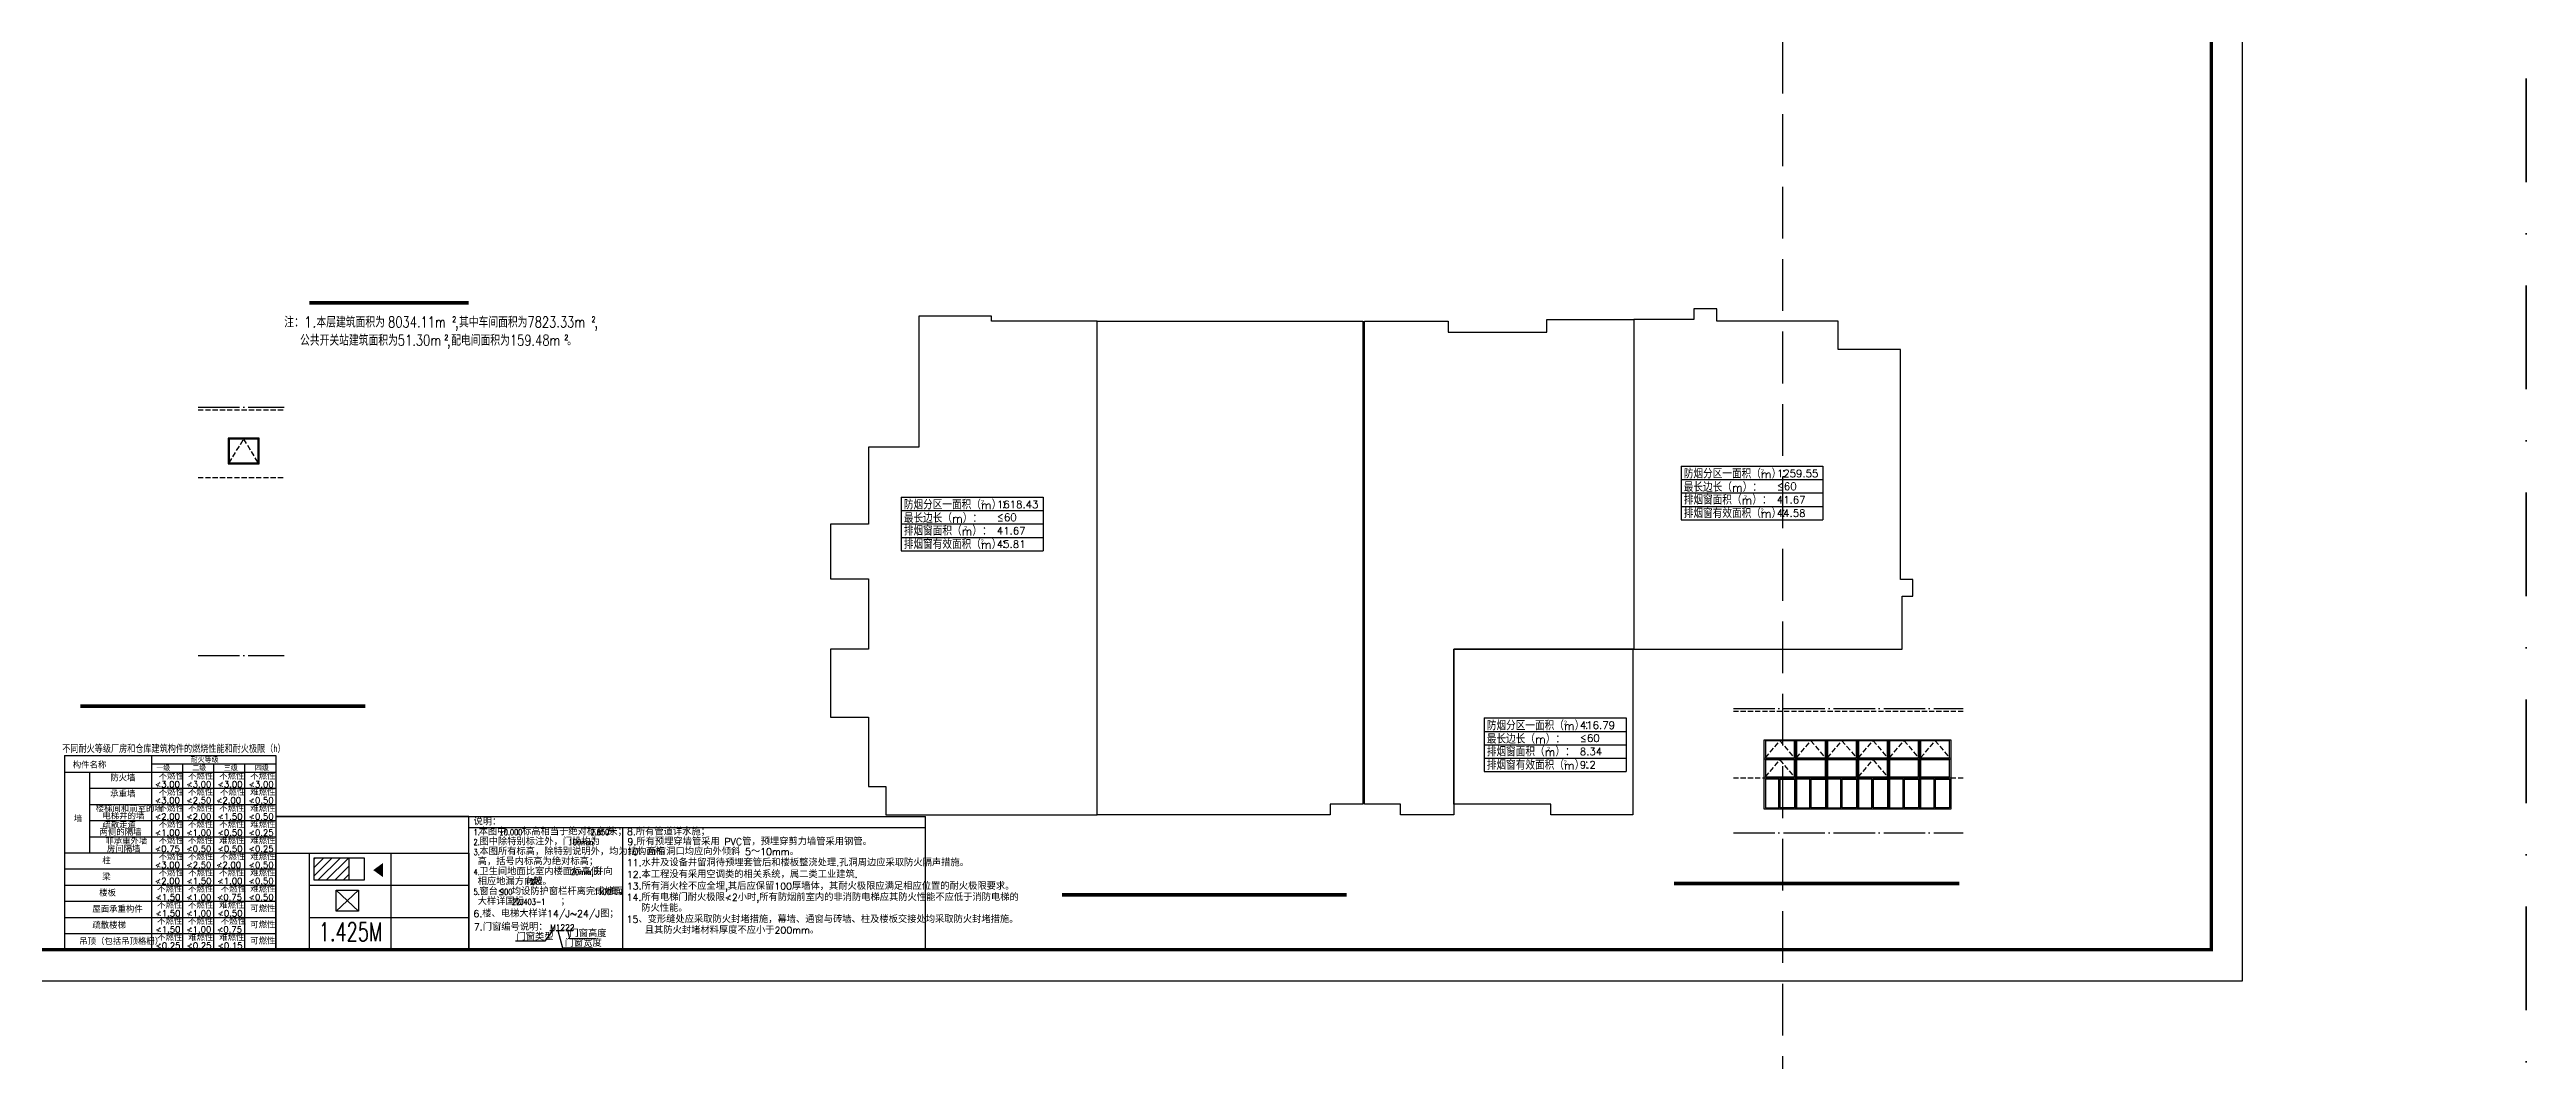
# Model space of a CAD drawing. Extents: x 6843040 to 15500510, y -6507076 to -4940511.
# Drawn here: x 7700081 to 7819709, y -5604905 to -5556019 of the extents above; entities that cross this region are included whole.
import ezdxf

# ---------------------------------------------------------------- set-up
doc = ezdxf.new("R2010")
doc.units = 0
doc.header["$LTSCALE"] = 1000
doc.header["$MEASUREMENT"] = 0
for name, pattern in [('DASH', [0.35, 0.25, -0.1]), ('DASHDOT', [1, 0.5, -0.25, 0, -0.25]), ('DOTE', [2.42, 2, -0.2, 0.02, -0.2])]:
    doc.linetypes.add(name, pattern=pattern)
doc.layers.add('-有效面积', color=6, linetype='Continuous', plot=False)
doc.layers.add('建筑红线', color=2, linetype='Continuous', plot=False)
for name, color, linetype in [('AC-文字', 3, 'Continuous'), ('DIM_SYMB', 3, 'Continuous'), ('DOTE', 8, 'DOTE'), ('GJ', 1, 'Continuous'), ('JZD', 1, 'Continuous'), ('PUB_TEXT', 7, 'Continuous'), ('PUB_TITLE', 4, 'Continuous'), ('TEXT', 7, 'Continuous'), ('WINDOW', 4, 'Continuous'), ('防火分区线', 2, 'Continuous')]:
    doc.layers.add(name, color=color, linetype=linetype)
doc.layers.add('公共层-表格', color=3, linetype='Continuous', lineweight=25)
doc.styles.add('_HZTXT', font='SIMPLEX', dxfattribs={"width": 0.9, "bigfont": 'HZTXT'})
doc.styles.add('_TCH_DIM', font='SIMPLEX', dxfattribs={"bigfont": 'GBCBIG'})
doc.styles.add('DIM_FONT', font='SIMPLEX', dxfattribs={"width": 0.7, "bigfont": 'GBCBIG'})
doc.styles.get("Standard").update_dxf_attribs({"font": 'gbenor.shx', "bigfont": 'gbcbig.shx'})
doc.styles.add('宋体', font='')
doc.styles.get('宋体').set_extended_font_data('SimSun')

# ---------------------------------------------------------------- blocks, each defined once
blk = doc.blocks.new('298889')
h = blk.add_hatch()
h.set_pattern_fill('ANSI31', color=8, scale=200, style=0)
h.set_pattern_definition([(45, (205213.04, 6224.37), (-224.5064, 224.5064), [])])
h.paths.add_polyline_path([(175842, 366488), (173981, 366488), (173981, 365276), (175842, 365276)])
for p, q in [((173706, 366739), (173706, 361544)), ((178111, 366739), (178111, 361544)), ((173706, 365008), (182306, 365008)), ((173706, 363276), (182306, 363276))]:
    blk.add_line(p, q)
at = {"color": 8}
blk.add_line((174452, 363276), (182306, 363276), dxfattribs=at)
blk.add_lwpolyline([(171915, 368702), (182306, 368702)])
for points in [[(171915, 366739), (182306, 366739), (182306, 368702), (171915, 368702)], [(171915, 366739), (182306, 366739), (182306, 361544), (171915, 361544)]]:
    blk.add_lwpolyline(points, close=True)
at = {"layer": '防火分区线'}
for p, q in [((175842, 366488), (175842, 365276)), ((176374, 364743), (175173, 363619)), ((175173, 364743), (176374, 363619))]:
    blk.add_line(p, q, dxfattribs=at)
for points in [[(173981, 366488), (176682, 366488), (176682, 365276), (173981, 365276)], [(175173, 364743), (176374, 364743), (176374, 363619), (175173, 363619)]]:
    blk.add_lwpolyline(points, close=True, dxfattribs=at)
blk.add_lwpolyline([(177161, 365823, 0, 768, 0), (177689, 365823, 768, 768, 0)], format="xyseb", dxfattribs=at)
at = {"layer": 'PUB_TEXT', "style": 'DIM_FONT', "width": 0.7}
blk.add_text('1.425M', height=1000, dxfattribs=at).set_placement((174230, 362003))
blk = doc.blocks.new('rerer')
at = {"layer": 'PUB_TEXT'}
for p, q in [((13575884, 1331048), (13574470, 1331048)), ((13576247, 1331561), (13575884, 1331048)), ((13576122, 1331561), (13576334, 1331561)), ((13576431, 1331561), (13576820, 1331561)), ((13576503, 1331561), (13576726, 1330721)), ((13576885, 1331561), (13577233, 1331561)), ((13576967, 1331561), (13577064, 1331179)), ((13577064, 1331179), (13578357, 1331179)), ((13576726, 1330721), (13578166, 1330721))]:
    blk.add_line(p, q, dxfattribs=at)
at = {"layer": 'WINDOW'}
for p, q in [((13572233, 1330640), (13572233, 1337035)), ((13572233, 1337035), (13594180, 1337035)), ((13594180, 1330640), (13594180, 1337035)), ((13572233, 1336507), (13594180, 1336507)), ((13579614, 1336507), (13579614, 1330640)), ((13594180, 1330640), (13572233, 1330640))]:
    blk.add_line(p, q, dxfattribs=at)
at = {"layer": 'PUB_TEXT', "style": '_HZTXT'}
for s, height, p in [('说明：', 330, (13572456, 1336622)), ('本图中', 330, (13572701, 1336143)), ('本图所有标高，除特别说明外，均为结构面标', 330, (13572739, 1335186)), ('图中除特别标注外，门垛均为', 330, (13572739, 1335665)), ('标高相当于绝对标高为', 330, (13574785, 1336143)), ('；', 330, (13578122, 1335665)), ('米；', 330, (13578933, 1336143)), ('8.所有管道详水施；', 330, (13579831, 1336143)), ('10、所有洞口均应向外倾斜 5～10mm。', 330, (13579813, 1335186)), ('9.所有预埋穿墙管采用 PVC管，预埋穿剪力墙管采用钢管。', 330, (13579855, 1335665)), ('高，括号内标高为绝对标高；', 330, (13572655, 1334708)), ('卫生间地面比室内楼面标高低', 330, (13572739, 1334229)), ('并向', 330, (13578256, 1334229)), ('11.水井及设备井留洞待预埋套管后和楼板整浇处理.孔洞周边应采取防火隔声措施。', 330, (13579824, 1334654)), ('12.本工程没有采用空调类的相关系统，属二类工业建筑.', 330, (13579824, 1334089)), ('相应地漏方向起', 330, (13572655, 1333751)), ('窗台≤', 330, (13572739, 1333272)), ('均设防护窗栏杆离完成地面', 330, (13574294, 1333272)), ('坡。', 330, (13575324, 1333751)), ('高，', 330, (13578971, 1333272)), ('14.所有电梯门耐火极限≮2小时,所有防烟前室内的非消防电梯应其防火性能不应低于消防电梯的', 330, (13579813, 1332987)), ('13.所有消火栓不应全埋,其后应保留100厚墙体，其耐火极限应满足相应位置的耐火极限要求。', 330, (13579824, 1333524)), ('6.楼、电梯大样详14/J~24/J图； ', 330, (13572449, 1332204)), ('大样详国标', 330, (13572655, 1332794)), ('；', 330, (13576638, 1332794)), ('15、变形缝处应采取防火封堵措施，幕墙、通窗与砖墙、柱及楼板交接处均采取防火封堵措施。', 330, (13579813, 1331931)), ('防火性能。', 330, (13580517, 1332471)), ('7.门窗编号说明：', 330, (13572474, 1331561)), ('门窗类型', 330, (13574521, 1331087)), ('M1222', 264, (13576135, 1331580)), ('门窗宽度', 330, (13576837, 1330789)), ('门窗高度', 330, (13577064, 1331246)), ('且其防火封堵材料厚度不应小于200mm。', 330, (13580686, 1331412))]:
    blk.add_text(s, height=height, dxfattribs=at).set_placement(p)
at = {"layer": 'PUB_TEXT', "style": '_HZTXT', "width": 0.697674}
for s, p in [('2.', (13572456, 1335665)), ('1.', (13572456, 1336143)), ('%%P0.000', (13573691, 1336143)), ('100mm', (13577029, 1335665)), ('2.850', (13578085, 1336143)), ('3.', (13572456, 1335186)), ('4.', (13572456, 1334229)), ('20mm,', (13577132, 1334229)), ('5.', (13572456, 1333272)), ('900', (13573729, 1333272)), ('1%', (13574965, 1333751)), ('1100', (13578254, 1333272)), ('22J403-1', (13574305, 1332794))]:
    blk.add_text(s, height=283.8, dxfattribs=at).set_placement(p)
blk = doc.blocks.new('防护构件')
at = {"layer": 'GJ', "color": 7}
for points in [[(1526251, -532146), (1526251, -541519)], [(1526251, -532146), (1536445, -532146)], [(1530444, -532146), (1530444, -541519)], [(1536445, -532146), (1536445, -541519)], [(1526251, -532946), (1536445, -532946)], [(1527444, -532946), (1527444, -536843)], [(1530444, -532546), (1536445, -532546)], [(1531944, -532546), (1531944, -541519)], [(1533444, -532546), (1533444, -541519)], [(1534945, -532546), (1534945, -541519)], [(1527444, -533725), (1536445, -533725)], [(1527444, -534505), (1536445, -534505)], [(1527444, -535284), (1536445, -535284)], [(1526251, -536843), (1536445, -536843)], [(1527444, -536063), (1536445, -536063)], [(1527444, -536843), (1536445, -536843)], [(1526251, -537622), (1536445, -537622)], [(1526251, -538401), (1536445, -538401)], [(1526251, -538401), (1536445, -538401)], [(1526251, -538401), (1536445, -538401)], [(1526251, -539181), (1536445, -539181)], [(1526251, -539960), (1536445, -539960)], [(1526251, -539960), (1536445, -539960)], [(1526251, -539960), (1536445, -539960)], [(1526251, -540739), (1536445, -540739)], [(1526251, -541519), (1536445, -541519)]]:
    blk.add_lwpolyline(points, dxfattribs=at)
at = {"layer": 'TEXT', "color": 7, "style": '宋体', "width": 0.8}
blk.add_text('不同耐火等级厂房和仓库建筑构件的燃烧性能和耐火极限（h）', height=350, dxfattribs=at).set_placement((1526136, -531974))
at = {"layer": 'TEXT', "color": 7}
for s, height, style, p in [('耐火等级', 250, '_HZTXT', (1532337, -532482)), ('构件名称', 300, '_HZTXT', (1526643, -532761)), ('防火墙', 300, '_HZTXT', (1528453, -533382)), ('≮3.00', 300, '_TCH_DIM', (1530607, -533681)), ('一级', 250, '_HZTXT', (1530674, -532882)), ('不燃性', 300, '_HZTXT', (1530792, -533297)), ('≮3.00', 300, '_TCH_DIM', (1532125, -533681)), ('不燃性', 300, '_HZTXT', (1532206, -533297)), ('二级', 250, '_HZTXT', (1532413, -532882)), ('≮3.00', 300, '_TCH_DIM', (1533633, -533681)), ('不燃性', 300, '_HZTXT', (1533713, -533297)), ('三级', 250, '_HZTXT', (1533938, -532882)), ('≮3.00', 300, '_TCH_DIM', (1535133, -533681)), ('不燃性', 300, '_HZTXT', (1535213, -533297)), ('四级', 250, '_HZTXT', (1535438, -532882)), ('楼梯间和前室的墙', 300, '_HZTXT', (1527750, -534872)), ('承重墙', 300, '_HZTXT', (1528453, -534161)), ('≮3.00', 300, '_HZTXT', (1530607, -534460)), ('不燃性', 300, '_HZTXT', (1530792, -534076)), ('不燃性', 300, '_HZTXT', (1530792, -534856)), ('≮2.50', 300, '_HZTXT', (1532125, -534460)), ('不燃性', 300, '_HZTXT', (1532206, -534076)), ('不燃性', 300, '_HZTXT', (1532206, -534856)), ('≮2.00', 300, '_HZTXT', (1533563, -534460)), ('不燃性', 300, '_HZTXT', (1533713, -534856)), ('不燃性', 300, '_HZTXT', (1533752, -534076)), ('≮0.50', 300, '_TCH_DIM', (1535133, -534460)), ('难燃性', 300, '_HZTXT', (1535213, -534076)), ('难燃性', 300, '_HZTXT', (1535213, -534856)), ('墙', 300, '_HZTXT', (1526692, -535354)), ('两侧的隔墙', 300, '_HZTXT', (1527939, -536007)), ('疏散走道', 300, '_HZTXT', (1528074, -535651)), ('电梯井的墙', 300, '_HZTXT', (1528074, -535227)), ('≮2.00', 300, '_TCH_DIM', (1530607, -535240)), ('≮1.00', 300, '_TCH_DIM', (1530607, -536019)), ('不燃性', 300, '_HZTXT', (1530792, -535635)), ('≮2.00', 300, '_TCH_DIM', (1532125, -535240)), ('≮1.00', 300, '_TCH_DIM', (1532125, -536019)), ('不燃性', 300, '_HZTXT', (1532206, -535635)), ('≮1.50', 300, '_TCH_DIM', (1533633, -535240)), ('≮0.50', 300, '_TCH_DIM', (1533633, -536019)), ('不燃性', 300, '_HZTXT', (1533713, -535635)), ('≮0.50', 300, '_TCH_DIM', (1535133, -535240)), ('≮0.25', 300, '_TCH_DIM', (1535133, -536019)), ('难燃性', 300, '_HZTXT', (1535213, -535635)), ('柱', 300, '_HZTXT', (1528069, -537385)), ('非承重外墙', 300, '_HZTXT', (1528218, -536431)), ('房间隔墙', 300, '_HZTXT', (1528293, -536815)), ('≮0.75', 300, '_TCH_DIM', (1530607, -536798)), ('不燃性', 300, '_HZTXT', (1530792, -536414)), ('不燃性', 300, '_HZTXT', (1530792, -537194)), ('≮0.50', 300, '_TCH_DIM', (1532125, -536798)), ('不燃性', 300, '_HZTXT', (1532206, -536414)), ('不燃性', 300, '_HZTXT', (1532206, -537194)), ('≮0.50', 300, '_TCH_DIM', (1533633, -536798)), ('难燃性', 300, '_HZTXT', (1533713, -536414)), ('不燃性', 300, '_HZTXT', (1533752, -537194)), ('≮0.25', 300, '_TCH_DIM', (1535133, -536798)), ('难燃性', 300, '_HZTXT', (1535213, -536414)), ('难燃性', 300, '_HZTXT', (1535213, -537194)), ('梁', 300, '_HZTXT', (1528069, -538164)), ('≮3.00', 300, '_TCH_DIM', (1530607, -537578)), ('≮2.00', 300, '_TCH_DIM', (1530607, -538357)), ('不燃性', 300, '_HZTXT', (1530792, -537973)), ('≮2.50', 300, '_HZTXT', (1532125, -537578)), ('≮1.50', 300, '_TCH_DIM', (1532133, -538357)), ('不燃性', 300, '_HZTXT', (1532213, -537973)), ('≮2.00', 300, '_HZTXT', (1533563, -537578)), ('≮1.00', 300, '_TCH_DIM', (1533626, -538357)), ('不燃性', 300, '_HZTXT', (1533706, -537973)), ('≮0.50', 300, '_TCH_DIM', (1535133, -537578)), ('≮0.50', 300, '_TCH_DIM', (1535133, -538357)), ('难燃性', 300, '_HZTXT', (1535213, -537973)), ('屋面承重构件', 300, '_HZTXT', (1527590, -539723)), ('楼板', 300, '_HZTXT', (1527918, -538944)), ('≮1.50', 300, '_TCH_DIM', (1530633, -539136)), ('不燃性', 300, '_HZTXT', (1530713, -538752)), ('不燃性', 300, '_HZTXT', (1530713, -539532)), ('≮1.00', 300, '_TCH_DIM', (1532125, -539136)), ('不燃性', 300, '_HZTXT', (1532206, -538752)), ('不燃性', 300, '_HZTXT', (1532206, -539532)), ('≮0.75', 300, '_TCH_DIM', (1533607, -539136)), ('难燃性', 300, '_HZTXT', (1533713, -539532)), ('不燃性', 300, '_HZTXT', (1533792, -538752)), ('≮0.50', 300, '_TCH_DIM', (1535133, -539136)), ('难燃性', 300, '_HZTXT', (1535213, -538752)), ('可燃性', 300, '_HZTXT', (1535213, -539702)), ('疏散楼梯', 300, '_HZTXT', (1527590, -540502)), ('≮1.50', 300, '_TCH_DIM', (1530633, -539916)), ('≮1.50', 300, '_TCH_DIM', (1530633, -540695)), ('不燃性', 300, '_HZTXT', (1530713, -540311)), ('≮1.00', 300, '_TCH_DIM', (1532125, -539916)), ('≮1.00', 300, '_TCH_DIM', (1532125, -540695)), ('不燃性', 300, '_HZTXT', (1532206, -540311)), ('≮0.75', 300, '_TCH_DIM', (1533607, -540695)), ('≮0.50', 300, '_TCH_DIM', (1533633, -539916)), ('不燃性', 300, '_HZTXT', (1533792, -540311)), ('可燃性', 300, '_HZTXT', (1535213, -540481)), ('吊顶（包括吊顶格栅）', 300, '_HZTXT', (1526956, -541282)), ('≮0.25', 300, '_TCH_DIM', (1530633, -541474)), ('不燃性', 300, '_HZTXT', (1530713, -541090)), ('≮0.25', 300, '_TCH_DIM', (1532133, -541474)), ('难燃性', 300, '_HZTXT', (1532213, -541090)), ('≮0.15', 300, '_TCH_DIM', (1533633, -541474)), ('难燃性', 300, '_HZTXT', (1533713, -541090)), ('可燃性', 300, '_HZTXT', (1535213, -541261))]:
    blk.add_text(s, height=height, dxfattribs=dict(at, style=style)).set_placement(p)

msp = doc.modelspace()

# ---------------------------------------------------------------- linework, layer by layer
at = {"layer": '-有效面积'}
for points in [[(7776592, -5584987), (7789552, -5584987), (7789552, -5582427), (7790072, -5582427), (7790072, -5581627), (7789472, -5581627), (7789472, -5570507), (7786472, -5570507), (7786472, -5569147), (7780612, -5569147), (7780612, -5568547), (7779492, -5568547), (7779492, -5569067), (7776592, -5569067)], [(7740472, -5592987), (7750672, -5592987), (7750672, -5569147), (7745572, -5569147), (7745572, -5568907), (7742072, -5568907), (7742072, -5575227), (7739632, -5575227), (7739632, -5578947), (7737792, -5578947), (7737792, -5581587), (7739632, -5581587), (7739632, -5584987), (7737792, -5584987), (7737792, -5588267), (7739632, -5588267), (7739632, -5591627), (7740472, -5591627)], [(7750672, -5569147), (7763502, -5569147), (7763502, -5592467), (7761932, -5592467), (7761932, -5592987), (7750672, -5592987)], [(7763582, -5569147), (7767632, -5569147), (7767632, -5569667), (7772392, -5569667), (7772392, -5569067), (7776592, -5569067), (7776592, -5584987), (7767912, -5584987), (7767912, -5592987), (7765332, -5592987), (7765332, -5592467), (7763582, -5592467)], [(7767912, -5584987), (7776552, -5584987), (7776552, -5592987), (7772592, -5592987), (7772592, -5592467), (7767912, -5592467)]]:
    msp.add_lwpolyline(points, close=True, dxfattribs=at)
for points in [[(7708704, -5576040.8), (7710204, -5576040.8), (7710204, -5574790.7), (7708704, -5574790.7)], [(7785900, -5592709.5), (7782900, -5592709.5), (7782900, -5589359.5), (7785900, -5589359.5)], [(7788900, -5592709.5), (7785900, -5592709.5), (7785900, -5589359.5), (7788900, -5589359.5)], [(7791900, -5592709.5), (7788900, -5592709.5), (7788900, -5589359.5), (7791900, -5589359.5)]]:
    msp.add_lwpolyline(points, close=True)
at = {"layer": 'DIM_SYMB', "const_width": 175}
for points in [[(7712622.6, -5568260.9), (7720321.1, -5568260.9)], [(7701567.4, -5587737.4), (7715338.5, -5587737.4)], [(7748976.2, -5596860.8), (7762723.7, -5596860.8)], [(7778544.4, -5596306.2), (7792315.5, -5596306.2)]]:
    msp.add_lwpolyline(points, dxfattribs=at)
at = {"layer": 'DOTE'}
for p, q in [((7707257.1, -5573290.7), (7711411, -5573290.7)), ((7707257.1, -5585290.7), (7711411, -5585290.7)), ((7781406.9, -5587859.5), (7792509.2, -5587859.5)), ((7781406.9, -5593859.5), (7792509.2, -5593859.5))]:
    msp.add_line(p, q, dxfattribs=at)
at = {"layer": 'DOTE', "linetype": 'DASH'}
for p, q in [((7707257.1, -5573420.7), (7711411, -5573420.7)), ((7707257.1, -5576690.7), (7711411, -5576690.7)), ((7781406.9, -5587989.5), (7792509.2, -5587989.5)), ((7781406.9, -5591209.5), (7792509.2, -5591209.5))]:
    msp.add_line(p, q, dxfattribs=at)
at = {"layer": 'JZD', "color": 1, "linetype": 'DASHDOT', "lineweight": 50, "ltscale": 10, "flags": 128}
msp.add_lwpolyline([(7814570.2, -5771995.5), (7634279.4, -5775069.1), (7633842.4, -5775077.1), (7625677.3, -5732727.5), (7602794.7, -5614037.6), (7596669.9, -5582267.9), (7599074.5, -5522296.4), (7612323.2, -5496340.2), (7630495.6, -5460739.2), (7685975.3, -5456068.8), (7698091.5, -5397473.3), (7819708.5, -5411606.7), (7819699.1, -5519032.5), (7819679.1, -5753956.3), (7814571.3, -5753398.1), (7814570.2, -5771995.5)], dxfattribs=at)
at = {"layer": 'PUB_TITLE'}
msp.add_lwpolyline([(7627639.5, -5601001.4), (7805989.5, -5601001.4), (7805989.5, -5474851.4), (7627639.5, -5474851.4)], close=True, dxfattribs=at)
at = {"layer": 'PUB_TITLE', "const_width": 150}
msp.add_lwpolyline([(7631389.5, -5599501.4), (7804489.5, -5599501.4), (7804489.5, -5476351.4), (7631389.5, -5476351.4)], close=True, dxfattribs=at)
at = {"layer": 'WINDOW'}
for points in [[(7710154, -5574840.7), (7708754, -5574840.7), (7708754, -5575990.8), (7710154, -5575990.8)], [(7784350, -5589409.5), (7782950, -5589409.5), (7782950, -5590234.5), (7784350, -5590234.5)], [(7785850, -5589409.5), (7784450, -5589409.5), (7784450, -5590234.5), (7785850, -5590234.5)], [(7787350, -5589409.5), (7785950, -5589409.5), (7785950, -5590234.5), (7787350, -5590234.5)], [(7788850, -5589409.5), (7787450, -5589409.5), (7787450, -5590234.5), (7788850, -5590234.5)], [(7790350, -5589409.5), (7788950, -5589409.5), (7788950, -5590234.5), (7790350, -5590234.5)], [(7791850, -5589409.5), (7790450, -5589409.5), (7790450, -5590234.5), (7791850, -5590234.5)], [(7784350, -5590334.5), (7782950, -5590334.5), (7782950, -5591159.5), (7784350, -5591159.5)], [(7783600, -5591259.5), (7782950, -5591259.5), (7782950, -5592659.5), (7783600, -5592659.5)], [(7783650, -5591259.5), (7784350, -5591259.5), (7784350, -5592659.5), (7783650, -5592659.5)], [(7785850, -5590334.5), (7784450, -5590334.5), (7784450, -5591159.5), (7785850, -5591159.5)], [(7785100, -5591259.5), (7784450, -5591259.5), (7784450, -5592659.5), (7785100, -5592659.5)], [(7785150, -5591259.5), (7785850, -5591259.5), (7785850, -5592659.5), (7785150, -5592659.5)], [(7787350, -5590334.5), (7785950, -5590334.5), (7785950, -5591159.5), (7787350, -5591159.5)], [(7786600, -5591259.5), (7785950, -5591259.5), (7785950, -5592659.5), (7786600, -5592659.5)], [(7786650, -5591259.5), (7787350, -5591259.5), (7787350, -5592659.5), (7786650, -5592659.5)], [(7788850, -5590334.5), (7787450, -5590334.5), (7787450, -5591159.5), (7788850, -5591159.5)], [(7788100, -5591259.5), (7787450, -5591259.5), (7787450, -5592659.5), (7788100, -5592659.5)], [(7788150, -5591259.5), (7788850, -5591259.5), (7788850, -5592659.5), (7788150, -5592659.5)], [(7790350, -5590334.5), (7788950, -5590334.5), (7788950, -5591159.5), (7790350, -5591159.5)], [(7789600, -5591259.5), (7788950, -5591259.5), (7788950, -5592659.5), (7789600, -5592659.5)], [(7789650, -5591259.5), (7790350, -5591259.5), (7790350, -5592659.5), (7789650, -5592659.5)], [(7791850, -5590334.5), (7790450, -5590334.5), (7790450, -5591159.5), (7791850, -5591159.5)], [(7791100, -5591259.5), (7790450, -5591259.5), (7790450, -5592659.5), (7791100, -5592659.5)], [(7791150, -5591259.5), (7791850, -5591259.5), (7791850, -5592659.5), (7791150, -5592659.5)]]:
    msp.add_lwpolyline(points, close=True, dxfattribs=at)
at = {"layer": 'WINDOW', "color": 8, "linetype": 'DASH'}
for points in [[(7708754, -5575990.8), (7709454, -5574840.7), (7710154, -5575990.8)], [(7782950, -5590234.5), (7783650, -5589409.5), (7784350, -5590234.5)], [(7784450, -5590234.5), (7785150, -5589409.5), (7785850, -5590234.5)], [(7785950, -5590234.5), (7786650, -5589409.5), (7787350, -5590234.5)], [(7787450, -5590234.5), (7788150, -5589409.5), (7788850, -5590234.5)], [(7788950, -5590234.5), (7789650, -5589409.5), (7790350, -5590234.5)], [(7790450, -5590234.5), (7791150, -5589409.5), (7791850, -5590234.5)], [(7782950, -5591159.5), (7783650, -5590334.5), (7784350, -5591159.5)], [(7787450, -5591159.5), (7788150, -5590334.5), (7788850, -5591159.5)]]:
    msp.add_lwpolyline(points, dxfattribs=at)
at = {"layer": 'WINDOW'}
for points in [[(7784400, -5589359.5), (7784400, -5592709.5)], [(7787400, -5589359.5), (7787400, -5592709.5)], [(7790400, -5589359.5), (7790400, -5592709.5)], [(7782900, -5590284.5), (7785900, -5590284.5)], [(7782900, -5591209.5), (7785900, -5591209.5)], [(7783650, -5591209.5), (7783650, -5592709.5)], [(7785150, -5591209.5), (7785150, -5592709.5)], [(7785900, -5590284.5), (7788900, -5590284.5)], [(7785900, -5591209.5), (7788900, -5591209.5)], [(7786650, -5591209.5), (7786650, -5592709.5)], [(7788150, -5591209.5), (7788150, -5592709.5)], [(7788900, -5590284.5), (7791900, -5590284.5)], [(7788900, -5591209.5), (7791900, -5591209.5)], [(7789650, -5591209.5), (7789650, -5592709.5)], [(7791150, -5591209.5), (7791150, -5592709.5)]]:
    msp.add_lwpolyline(points, dxfattribs=at)
at = {"layer": '公共层-表格'}
for p, q in [((7778881.6, -5576146.1), (7778881.6, -5578737.4)), ((7778881.6, -5576146.1), (7785733.5, -5576146.1)), ((7778881.6, -5576794), (7785733.5, -5576794)), ((7785733.5, -5576146.1), (7785733.5, -5578737.4)), ((7741213, -5577643.1), (7741213, -5580234.4)), ((7741213, -5577643.1), (7748064.9, -5577643.1)), ((7748064.9, -5577643.1), (7748064.9, -5580234.4)), ((7778881.6, -5577441.8), (7785733.5, -5577441.8)), ((7778881.6, -5578089.6), (7785733.5, -5578089.6)), ((7741213, -5578290.9), (7748064.9, -5578290.9)), ((7741213, -5578938.8), (7748064.9, -5578938.8)), ((7778881.6, -5578737.4), (7785733.5, -5578737.4)), ((7741213, -5579586.6), (7748064.9, -5579586.6)), ((7741213, -5580234.4), (7748064.9, -5580234.4)), ((7769369.4, -5588309.2), (7769369.4, -5590900.5)), ((7769369.4, -5588309.2), (7776221.3, -5588309.2)), ((7769369.4, -5588957), (7776221.3, -5588957)), ((7776221.3, -5588309.2), (7776221.3, -5590900.5)), ((7769369.4, -5589604.8), (7776221.3, -5589604.8)), ((7769369.4, -5590252.7), (7776221.3, -5590252.7)), ((7769369.4, -5590900.5), (7776221.3, -5590900.5))]:
    msp.add_line(p, q, dxfattribs=at)
at = {"layer": '建筑红线', "color": 2, "linetype": 'DASH', "ltscale": 10}
msp.add_lwpolyline([(7639190.7, -5768484.5), (7787289.3, -5765959.7), (7787289.3, -5679821.5, 0.02332974), (7786600.9, -5662885.8), (7784626.7, -5640323.6, -0.02182293), (7783789.3, -5621146.9), (7783789.3, -5459896.4), (7784148.8, -5451679.8), (7757633.1, -5421689), (7699749.2, -5414542.5), (7689798.7, -5462270), (7634642, -5466913.1), (7618073.7, -5499372.2), (7605512.2, -5523981.5), (7603194.8, -5581776.3), (7609177.1, -5612807.2), (7632082.9, -5731617.2), (7639193.9, -5768501.2)], format="xyb", dxfattribs=at)

# ---------------------------------------------------------------- block references
msp.add_blockref('防护构件', (6174559.8, -5057982.8))
for name, p, xscale, yscale, zscale in [('298889', (7556659.5, -5924095.6), 0.8978000000000002, 0.8978000000000002, 0.8978000000000002), ('rerer', (-5919760.2, -6936795.1), 1.005, 1.005, 1.005)]:
    msp.add_blockref(name, p, dxfattribs=dict(xscale=xscale, yscale=yscale, zscale=zscale))

# ---------------------------------------------------------------- texts
at = {"layer": 'AC-文字', "style": '_HZTXT'}
for s, height, p in [('最长边长（m）：', 404.89, (7779008, -5577381.4)), ('防烟分区一面积（m）： ', 404.893, (7779008, -5576733.6)), ('防烟分区一面积（m）： ', 404.893, (7741339.4, -5578230.6)), ('排烟窗面积（m）： ', 404.89, (7779008, -5577994.8)), ('排烟窗有效面积（m）： ', 404.893, (7779008, -5578642.6)), ('排烟窗面积（m）： ', 404.89, (7741339.4, -5579491.8)), ('最长边长（m）：', 404.89, (7741339.4, -5578878.4)), ('排烟窗有效面积（m）： ', 404.893, (7741339.4, -5580139.6)), ('防烟分区一面积（m）： ', 404.893, (7769495.8, -5588896.6)), ('排烟窗面积（m）： ', 404.89, (7769495.8, -5590157.8)), ('最长边长（m）：', 404.89, (7769495.8, -5589544.5)), ('排烟窗有效面积（m）： ', 404.893, (7769495.8, -5590805.7))]:
    msp.add_text(s, height=height, dxfattribs=at).set_placement(p)
at = {"layer": 'PUB_TEXT', "style": '_HZTXT'}
for s, height, width, p in [('注：1.本层建筑面积为', 525, 0.9, (7711419.1, -5569448)), ('公共开关站建筑面积为', 525, 0.9, (7712179, -5570325)), ('8034.11m', 525, 0.774, (7716431.5, -5569448)), ('51.30m', 525, 0.774, (7716904, -5570325)), ('2', 262.5, 0.774, (7719148.6, -5570062.5)), ('配电间面积为', 525, 0.9, (7719477.5, -5570325)), ('2', 262.5, 0.774, (7719527.5, -5569185.5)), (',', 525, 0.774, (7719663, -5569448)), ('其中车间面积为', 525, 0.9, (7719856.5, -5569448)), ('159.48m', 525, 0.774, (7722312.5, -5570325)), ('7823.33m', 525, 0.774, (7723164, -5569448)), ('2', 262.5, 0.774, (7724944.2, -5570062.5)), ('2', 262.5, 0.774, (7726260, -5569185.5)), (',', 525, 0.774, (7726395.4, -5569448)), (',', 525, 0.774, (7719284, -5570325)), ('。', 525, 0.9, (7725079.6, -5570325))]:
    msp.add_text(s, height=height, dxfattribs=dict(at, width=width)).set_placement(p)
at = {"layer": '公共层-表格'}
for p in [(7782732.8, -5576480.9), (7745064.2, -5577977.9), (7781916.3, -5577742.1), (7782721.7, -5578389.9), (7744247.7, -5579239.1), (7745053.1, -5579886.9), (7773220.6, -5588644), (7772404.1, -5589905.2), (7773209.5, -5590553)]:
    msp.add_text('2', height=202.4, dxfattribs=at).set_placement(p)
at = {"layer": '公共层-表格', "style": '_TCH_DIM'}
for s, p in [('≤60', (7783504.3, -5577300.6)), ('1259.55', (7783504.3, -5576681.1)), ('1618.43', (7745835.7, -5578178.1)), ('41.67', (7783500.9, -5577948.5)), ('41.67', (7745832.3, -5579445.4)), ('≤60', (7745835.7, -5578797.6)), ('44.58', (7783500.9, -5578596.3)), ('45.81', (7745832.3, -5580093.3)), ('416.79', (7773992.1, -5588844.2)), ('8.34', (7773988.7, -5590111.5)), ('≤60', (7773992.1, -5589463.7)), ('9.2', (7773988.7, -5590759.3))]:
    msp.add_text(s, height=360, dxfattribs=at).set_placement(p)

doc.saveas('drawing.dxf')
